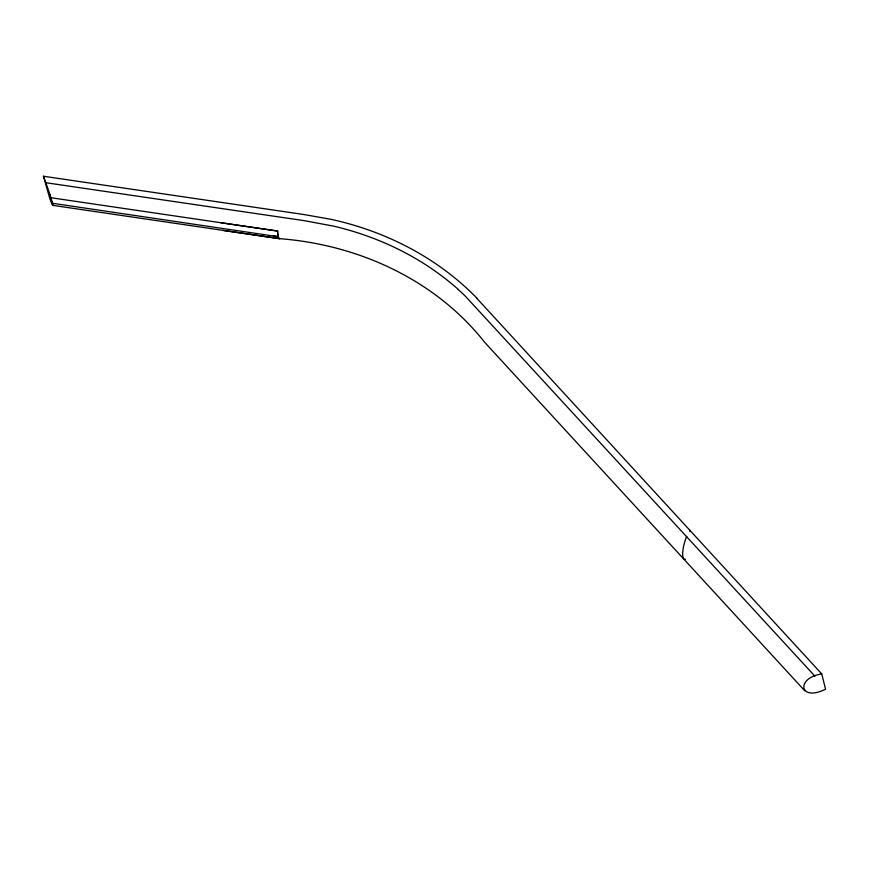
<?xml version="1.0" encoding="UTF-8"?>
<svg xmlns="http://www.w3.org/2000/svg" width="869" height="869" viewBox="0 0 869 869"><rect width="100%" height="100%" fill="white"/><g stroke="black" fill="none" stroke-linecap="round" stroke-linejoin="round"><path stroke-width="1.3" d="M821.726 673.909C795.331 677.983 799.458 702.271 825.55 689.204L821.726 673.909L476.69 298.165M804.879 690.898L484.804 342.451C435.391 279.688 358.202 244.613 279.525 238.66A17.771 3.802 -81.6 0 1 278.21 236.716L52.455 203.27A15.838 0.717 71.4 0 1 49.642 197.991L43.45 176.244L303.835 214.513L331.534 219.433A309.103 268.13 -14.1 0 1 476.809 298.067M220.987 222.746L277.613 231.013A17.847 3.813 -81.6 0 0 279.536 238.617M222.909 230.394L279.525 238.66L52.781 205.356L49.131 192.983L50.869 197.719L277.591 231.078A17.771 3.802 -81.6 0 0 278.08 236.205M43.45 176.244L45.818 182.707L304.172 220.65L333.305 226.07A301.662 261.678 -14.1 0 1 458.354 289.507M272.931 235.705L278.21 236.726M814.926 676.201L465.143 295.96A306.051 265.479 -14.1 0 0 458.267 289.583M689.519 529.764L689.997 531.676M685.435 559.136A15.838 4.323 -74.4 0 1 682.697 552.717A15.838 4.323 -74.4 0 1 686.695 536.39M45.818 182.707A15.838 0.717 71.4 0 1 52.455 203.27"/></g></svg>
